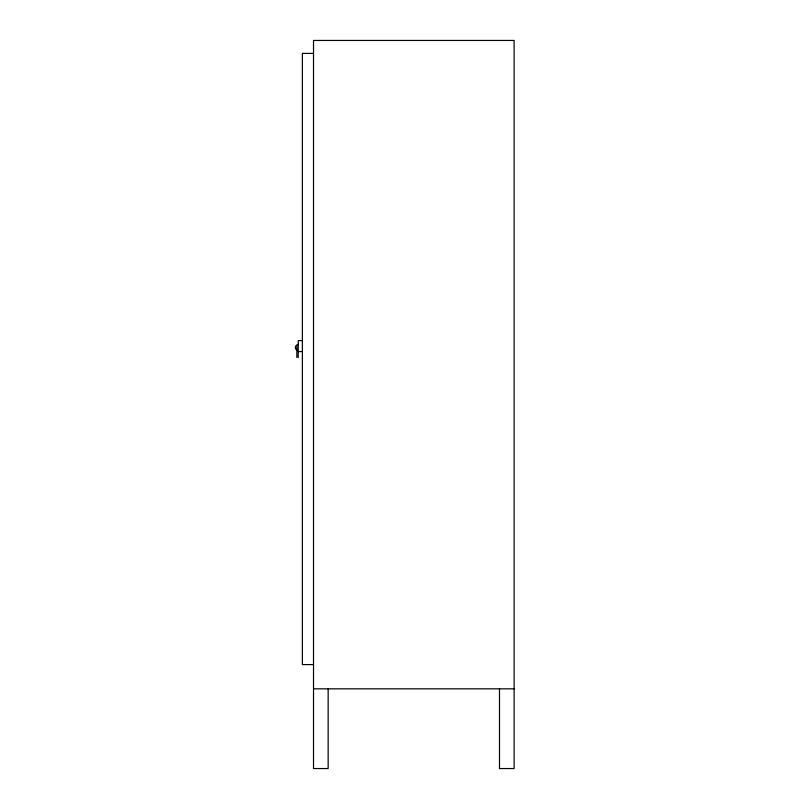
<?xml version="1.0" encoding="UTF-8"?>
<svg xmlns="http://www.w3.org/2000/svg" width="809" height="809" viewBox="0 0 809 809"><rect width="100%" height="100%" fill="white"/><g stroke="black" fill="none" stroke-linecap="round" stroke-linejoin="round"><path stroke-width="1.21" d="M313.518 53.414L302.374 53.414L302.374 664.594L313.518 664.594M302.374 340.609L298.238 340.609L298.208 357.527M298.238 351.551L302.374 351.551M313.518 688.833L514.12 688.833M298.258 344.138L298.369 344.988M499.497 688.833L499.497 768.55L514.12 768.55L514.12 40.45L313.518 40.45L313.518 768.55L328.151 768.55L328.151 688.833M296.842 346.576L296.842 357.527M297.54 350.439A2.983 2.983 0 0 1 298.309 344.563"/></g></svg>
